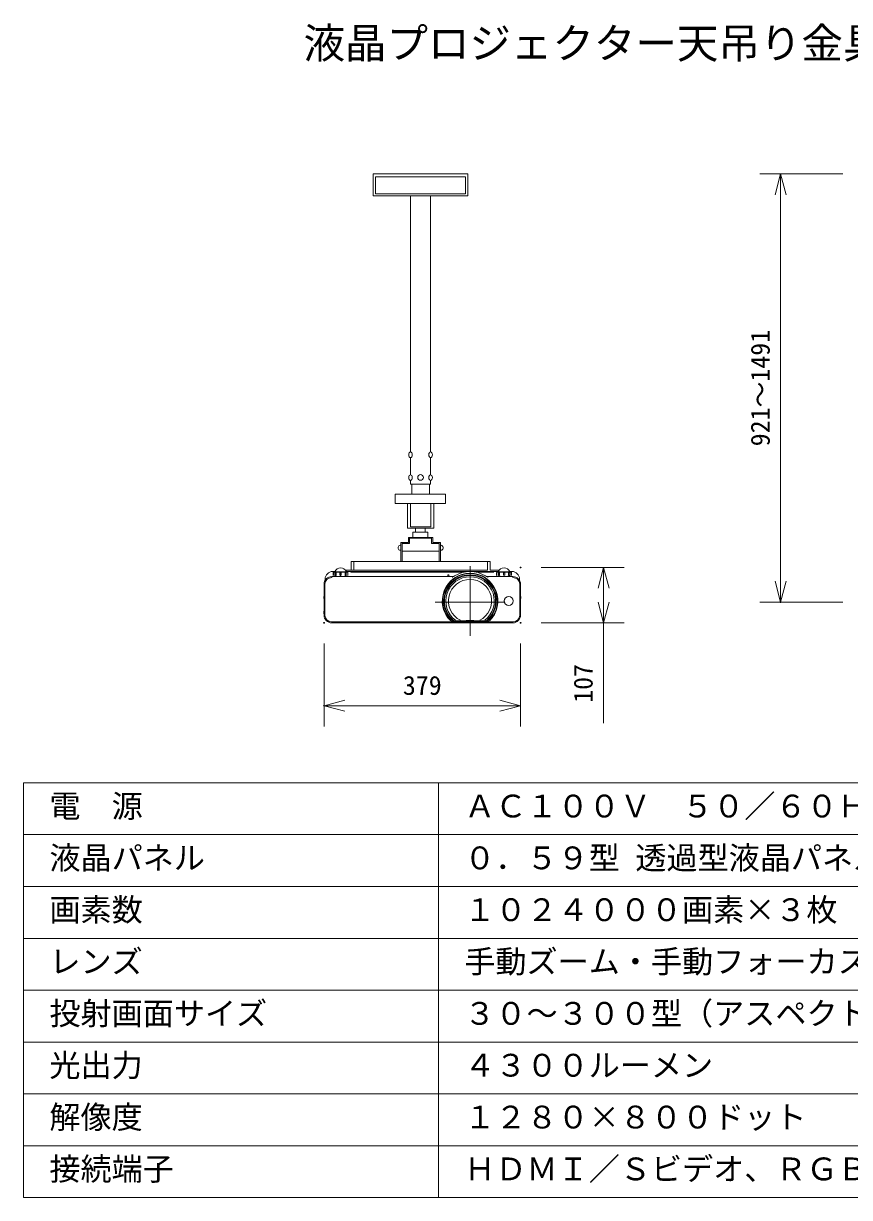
# Model space of a CAD drawing. Units: millimetres, scale not verified. Extents: x -63 to 62, y -56 to 57.
# Drawn here: x -62.5 to 17.1, y -56.5 to 56.7 of the extents above; entities that cross this region are included whole.
import ezdxf
from ezdxf.enums import TextEntityAlignment as Align

# ---------------------------------------------------------------- set-up
doc = ezdxf.new("R2010")
doc.units = ezdxf.units.MM
doc.header["$LTSCALE"] = 0.125
doc.header["$PDMODE"] = 32
doc.header["$PDSIZE"] = 0.0625
for name, color, linetype, lineweight in [('0-0_0', 7, 'Continuous', 9), ('0-1_WAKU', 1, 'Continuous', 18), ('0-3_GAIKEI', 7, 'Continuous', 9), ('0-6_SUNPO', 7, 'Continuous', 9), ('0-7_S1', 1, 'Continuous', 18)]:
    doc.layers.add(name, color=color, linetype=linetype, lineweight=lineweight)
doc.layers.add('0-2_MOJI1', color=7, linetype='Continuous')
doc.layers.add('0-5_DEFPOINTS', color=7, linetype='Continuous')
doc.styles.add('ＭＳ ゴシック', font='')
doc.styles.get('ＭＳ ゴシック').set_extended_font_data('MS Gothic')

# ---------------------------------------------------------------- blocks, each defined once
blk = doc.blocks.new('_OPEN30')
at = {"layer": '0-0_0'}
blk.add_line((0, 0), (-1, 0), dxfattribs=at)
blk.add_lwpolyline([(-1, 0.26795), (0, 0), (-1, -0.26795)], dxfattribs=at)
blk = doc.blocks.new('D8')
at = {"layer": '0-5_DEFPOINTS'}
for p in [(14.401, 44.8711), (6.401, 3.5818), (14.401, 3.5818)]:
    blk.add_point(p, dxfattribs=at)
at = {"layer": '0-6_SUNPO'}
for p, q in [((12.401, 44.8711), (4.401, 44.8711)), ((6.401, 42.8711), (6.401, 5.5818)), ((12.401, 3.5818), (4.401, 3.5818))]:
    blk.add_line(p, q, dxfattribs=at)
at = {"layer": '0-6_SUNPO', "xscale": 2, "yscale": 2}
for p, rotation in [((6.401, 44.8711), 90), ((6.401, 3.5818), 270)]:
    blk.add_blockref('_OPEN30', p, dxfattribs=dict(at, rotation=rotation))
at = {"layer": '0-6_SUNPO', "style": 'ＭＳ ゴシック'}
blk.add_text('921～1491', height=1.833, rotation=90, dxfattribs=at).set_placement((5.901, 18.6014), align=Align.BOTTOM_LEFT)
blk = doc.blocks.new('D7')
at = {"layer": '0-5_DEFPOINTS'}
for p in [(-37.6204, 1.5745), (-18.6704, 1.5745), (-37.6204, -6.4255)]:
    blk.add_point(p, dxfattribs=at)
at = {"layer": '0-6_SUNPO'}
for p, q in [((-37.6204, -0.4255), (-37.6204, -8.4255)), ((-18.6704, -0.4255), (-18.6704, -8.4255)), ((-20.6704, -6.4255), (-35.6204, -6.4255))]:
    blk.add_line(p, q, dxfattribs=at)
at = {"layer": '0-6_SUNPO', "xscale": 2, "yscale": 2, "rotation": 180}
blk.add_blockref('_OPEN30', (-37.6204, -6.4255), dxfattribs=at)
at = {"layer": '0-6_SUNPO', "xscale": 2, "yscale": 2}
blk.add_blockref('_OPEN30', (-18.6704, -6.4255), dxfattribs=at)
at = {"layer": '0-6_SUNPO', "style": 'ＭＳ ゴシック'}
blk.add_text('379', height=1.833, dxfattribs=at).set_placement((-30.0204, -5.9255), align=Align.BOTTOM_LEFT)
blk = doc.blocks.new('D6')
at = {"layer": '0-5_DEFPOINTS'}
for p in [(-18.6708, 6.9182), (-18.6708, 1.5682), (-10.6708, 1.5682)]:
    blk.add_point(p, dxfattribs=at)
at = {"layer": '0-6_SUNPO'}
for p, q in [((-16.6708, 6.9182), (-8.6708, 6.9182)), ((-10.6708, 4.9182), (-10.6708, 3.5682)), ((-16.6708, 1.5682), (-8.6708, 1.5682)), ((-10.6708, 1.5682), (-10.6708, -8.0985))]:
    blk.add_line(p, q, dxfattribs=at)
at = {"layer": '0-6_SUNPO', "xscale": 2, "yscale": 2}
for p, rotation in [((-10.6708, 6.9182), 90), ((-10.6708, 1.5682), 270)]:
    blk.add_blockref('_OPEN30', p, dxfattribs=dict(at, rotation=rotation))
at = {"layer": '0-6_SUNPO', "style": 'ＭＳ ゴシック'}
blk.add_text('107', height=1.833, rotation=90, dxfattribs=at).set_placement((-11.1708, -6.1402), align=Align.BOTTOM_LEFT)

msp = doc.modelspace()

# ---------------------------------------------------------------- linework, layer by layer
at = {"layer": '0-1_WAKU', "color": 4}
for p, q in [((-62.5145, -16.4985), (-62.5145, -56.4985)), ((-62.5145, -16.4985), (62.4855, -16.4985)), ((-22.5145, -16.4985), (-22.5145, -56.4985)), ((62.4855, -56.4985), (-62.5145, -56.4985))]:
    msp.add_line(p, q, dxfattribs=at)
at = {"layer": '0-1_WAKU'}
for p, q in [((-62.5145, -21.4985), (62.4855, -21.4985)), ((-62.5145, -26.4985), (62.4855, -26.4985)), ((-62.5145, -31.4985), (62.4855, -31.4985)), ((-62.5145, -36.4985), (62.4855, -36.4985)), ((-62.5145, -41.4985), (62.4855, -41.4985)), ((-62.5145, -46.4985), (62.4855, -46.4985)), ((-62.5145, -51.4985), (62.4855, -51.4985))]:
    msp.add_line(p, q, dxfattribs=at)
at = {"layer": '0-3_GAIKEI', "color": 1, "lineweight": 18}
for p, q in [((-22.4442, 5.8625), (-26.0124, 5.8625)), ((-32.6668, 3.5371), (-32.6668, 3.7613)), ((-32.638, 3.7613), (-32.6668, 3.7613)), ((-32.638, 3.5371), (-32.6668, 3.5371)), ((-32.6494, 3.5371), (-32.6494, 3.7613)), ((-32.4725, 3.8168), (-32.6402, 3.8168)), ((-32.638, 3.5371), (-32.638, 3.7613)), ((-32.3195, 3.4177), (-32.6369, 3.4177)), ((-31.3006, 3.8664), (-32.5942, 3.8664)), ((-32.5926, 3.4198), (-32.3195, 3.4198)), ((-32.4884, 3.7613), (-32.4884, 3.5371)), ((-32.383, 3.7613), (-32.4884, 3.7613)), ((-32.383, 3.5371), (-32.4884, 3.5371)), ((-32.4776, 3.7613), (-32.4776, 3.5371)), ((-32.4099, 3.5371), (-32.4099, 3.7613)), ((-31.9971, 3.8168), (-32.4022, 3.8168)), ((-32.383, 3.5371), (-32.383, 3.7613)), ((-32.3195, 3.4074), (-32.3195, 3.4198)), ((-32.0219, 3.7613), (-32.0219, 3.5371)), ((-31.8729, 3.7613), (-32.0219, 3.7613)), ((-31.8729, 3.5371), (-32.0219, 3.5371)), ((-31.9953, 3.7613), (-31.9953, 3.5371)), ((-31.9474, 3.8262), (-31.9474, 3.8664)), ((-31.9474, 3.4312), (-31.9474, 3.4717)), ((-31.8995, 3.5371), (-31.8995, 3.7613)), ((-31.4926, 3.8168), (-31.8977, 3.8168)), ((-31.8729, 3.5371), (-31.8729, 3.7613)), ((-31.5753, 3.4074), (-31.5753, 3.4198)), ((-31.5753, 3.4198), (-31.3022, 3.4198)), ((-31.2579, 3.4177), (-31.5753, 3.4177)), ((-31.5117, 3.7613), (-31.5117, 3.5371)), ((-31.4064, 3.7613), (-31.5117, 3.7613)), ((-31.4064, 3.5371), (-31.5117, 3.5371)), ((-31.4849, 3.7613), (-31.4849, 3.5371)), ((-31.2546, 3.8168), (-31.4223, 3.8168)), ((-31.4172, 3.5371), (-31.4172, 3.7613)), ((-31.4064, 3.5371), (-31.4064, 3.7613)), ((-31.2568, 3.7613), (-31.2568, 3.5371)), ((-31.2568, 3.7613), (-31.228, 3.7613)), ((-31.228, 3.5371), (-31.2568, 3.5371)), ((-31.2454, 3.7613), (-31.2454, 3.5371)), ((-31.2398, 3.8097), (-31.2453, 3.8097)), ((-31.228, 3.5371), (-31.228, 3.7613)), ((-30.9654, 3.4177), (-30.9654, 3.395)), ((-21.6029, 3.4177), (-30.9654, 3.4177)), ((-30.9504, 3.8097), (-30.9504, 3.8912)), ((-20.1875, 3.8097), (-30.9504, 3.8097)), ((-23.0445, 3.395), (-23.0445, 3.4099)), ((-22.8213, 3.4099), (-23.0445, 3.4099)), ((-22.9155, 3.395), (-22.9155, 3.4099)), ((-22.8213, 3.395), (-22.8213, 3.4099)), ((-21.5912, 3.551), (-21.6048, 3.395)), ((-21.5665, 3.5737), (-21.5192, 3.5737)), ((-21.4808, 3.395), (-21.4944, 3.551)), ((-21.1647, 3.4177), (-21.4828, 3.4177)), ((-21.1647, 3.4177), (-21.1647, 3.3057)), ((-20.9344, 3.421), (-20.9554, 3.4547)), ((-17.1698, 3.8097), (-18.7304, 3.8097)), ((-17.9835, 3.421), (-17.9625, 3.4547)), ((-17.1548, 3.4177), (-17.7533, 3.4177)), ((-17.7533, 3.3058), (-17.7533, 3.4177)), ((-17.1548, 3.4177), (-17.1548, 3.395)), ((-16.8634, 3.7613), (-16.8922, 3.7613)), ((-16.8922, 3.5371), (-16.8922, 3.7613)), ((-16.8634, 3.5371), (-16.8922, 3.5371)), ((-16.8749, 3.8097), (-16.8804, 3.8097)), ((-16.6978, 3.8168), (-16.8656, 3.8168)), ((-16.8634, 3.5371), (-16.8634, 3.7613)), ((-15.5192, 3.8659), (-16.8196, 3.8664)), ((-16.5449, 3.4198), (-16.818, 3.4198)), ((-16.6084, 3.7613), (-16.7138, 3.7613)), ((-16.7138, 3.7613), (-16.7138, 3.5371)), ((-16.6084, 3.5371), (-16.7138, 3.5371)), ((-16.2225, 3.8168), (-16.6275, 3.8168)), ((-16.6084, 3.5371), (-16.6084, 3.7613)), ((-16.0983, 3.7613), (-16.2473, 3.7613)), ((-16.2473, 3.7613), (-16.2473, 3.5371)), ((-16.0983, 3.5371), (-16.2473, 3.5371)), ((-15.718, 3.8168), (-16.1231, 3.8168)), ((-16.0983, 3.5371), (-16.0983, 3.7613)), ((-15.5276, 3.4198), (-15.8007, 3.4198)), ((-15.6318, 3.7613), (-15.7371, 3.7613)), ((-15.7371, 3.7613), (-15.7371, 3.5371)), ((-15.6318, 3.5371), (-15.7371, 3.5371)), ((-15.48, 3.8168), (-15.6477, 3.8168)), ((-15.6318, 3.5371), (-15.6318, 3.7613)), ((-15.4822, 3.7613), (-15.4534, 3.7613)), ((-15.4822, 3.7613), (-15.4822, 3.5371)), ((-15.4534, 3.5371), (-15.4822, 3.5371)), ((-15.4534, 3.5371), (-15.4534, 3.7613)), ((-33.4458, 2.6508), (-33.5351, 2.6508)), ((-33.4458, 2.6508), (-33.4458, -0.3261)), ((-32.7909, 3.3057), (-32.7909, 3.395)), ((-15.3293, 3.3057), (-15.3293, 3.395)), ((-14.6744, 2.6508), (-14.5851, 2.6508)), ((-14.6744, -0.3261), (-14.6744, 2.6508)), ((-33.55, 1.2665), (-33.55, 1.4898)), ((-33.5351, 1.4898), (-33.55, 1.4898)), ((-33.5351, 1.3955), (-33.55, 1.3955)), ((-33.5351, 1.2665), (-33.55, 1.2665)), ((-14.5851, 1.4898), (-14.5702, 1.4898)), ((-14.5851, 1.3955), (-14.5702, 1.3955)), ((-14.5851, 1.2665), (-14.5702, 1.2665)), ((-14.5702, 1.4898), (-14.5702, 1.2665)), ((-33.55, -0.2021), (-33.55, 0.046)), ((-33.5351, 0.046), (-33.55, 0.046)), ((-33.5351, -0.078), (-33.55, -0.078)), ((-33.5351, -0.2021), (-33.55, -0.2021)), ((-33.4458, -0.3261), (-33.5351, -0.3261)), ((-32.7909, -0.981), (-32.7909, -1.0704)), ((-32.7909, -0.981), (-15.3293, -0.981)), ((-21.321, -0.8831), (-21.2923, -0.8534)), ((-17.688, -0.876), (-21.2299, -0.876)), ((-21.2299, -0.876), (-21.2299, -0.876)), ((-21.2299, -0.9026), (-21.2299, -0.876)), ((-17.688, -0.9026), (-21.2299, -0.9026)), ((-19.8494, -0.8513), (-19.8491, -0.8489)), ((-19.8382, -0.8525), (-19.838, -0.85)), ((-19.838, -0.85), (-19.0799, -0.85)), ((-19.0799, -0.8525), (-19.0799, -0.85)), ((-19.0688, -0.8489), (-19.0685, -0.8513)), ((-17.688, -0.9026), (-17.688, -0.876)), ((-15.3293, -0.981), (-15.3293, -1.0704)), ((-14.6744, -0.3261), (-14.5851, -0.3261))]:
    msp.add_line(p, q, dxfattribs=at)
at = {"layer": '0-3_GAIKEI', "lineweight": 18}
for p, q in [((-32.4903, 3.8912), (-32.6916, 3.8912)), ((-16.7157, 3.8912), (-31.4045, 3.8912)), ((-15.4286, 3.8912), (-15.6299, 3.8912)), ((-33.5351, 2.6508), (-33.5351, -0.3261)), ((-33.4359, 3.147), (-33.4359, 3.0718)), ((-21.1647, 3.395), (-32.7909, 3.395)), ((-15.3293, 3.395), (-17.7533, 3.395)), ((-14.6843, 3.0718), (-14.6843, 3.147)), ((-14.5851, -0.3261), (-14.5851, 2.6508)), ((-32.7909, -1.0704), (-15.3293, -1.0704))]:
    msp.add_line(p, q, dxfattribs=at)
at = {"layer": '0-3_GAIKEI'}
for p, q in [((-19.459, 4.3933), (-19.459, -2.3068)), ((-16.1104, 0.9433), (-22.8076, 0.9433))]:
    msp.add_line(p, q, dxfattribs=at)
at = {"layer": '0-3_GAIKEI', "color": 1, "lineweight": 18}
for radius in [0.4292, 0.4267]:
    msp.add_circle((-15.7263, 1.0433), radius, dxfattribs=at)
at = {"layer": '0-3_GAIKEI', "lineweight": 18}
for centre, radius, start, end in [((-32.6916, 3.147), 0.7442, 90, 180), ((-31.9474, 3.635), 0.6035, 22.66152, 157.33848), ((-21.1647, 3.792), 0.3969, 270, 301.82168), ((-19.459, 1.0433), 2.838, 58.17832, 121.82168), ((-17.7533, 3.792), 0.3969, 238.17832, 270), ((-16.1728, 3.635), 0.6035, 22.66152, 157.33848), ((-15.4286, 3.147), 0.7442, 360, 90), ((-32.7909, 2.6508), 0.7442, 90, 180), ((-33.6343, 3.0718), 0.1985, 333.47465, 0), ((-15.3293, 2.6508), 0.7442, 0, 90), ((-14.4859, 3.0718), 0.1985, 180, 206.52535), ((-32.7909, -0.3261), 0.7442, 180, 270), ((-15.3293, -0.3261), 0.7442, 270, 0)]:
    msp.add_arc(centre, radius, start, end, dxfattribs=at)
at = {"layer": '0-3_GAIKEI', "color": 1, "lineweight": 18}
for centre, radius, start, end in [((-32.5924, 3.7613), 0.0744, 143.20231, 180), ((-32.5924, 3.5371), 0.0744, 180, 216.73327), ((-32.6916, 3.8357), 0.0496, 323.13025, 348.99034), ((-31.2032, 3.8357), 0.0496, 191.00966, 216.86975), ((-31.3024, 3.7613), 0.0744, 0, 36.79769), ((-31.3024, 3.5371), 0.0744, 323.26673, 0), ((-19.459, 1.0433), 2.6792, 314.027, 225.97321), ((-19.459, 1.0433), 2.6379, 314.02705, 225.97321), ((-19.459, 1.0433), 2.532, 311.54285, 228.45715), ((-19.459, 1.0433), 2.4667, 310.76008, 229.23992), ((-21.5665, 3.5488), 0.0248, 89.99993, 174.9992), ((-21.5192, 3.5488), 0.0248, 5.0008, 90.00007), ((-16.8178, 3.7613), 0.0744, 143.20231, 180), ((-16.8178, 3.5371), 0.0744, 180, 216.73327), ((-16.917, 3.8357), 0.0496, 323.13025, 348.99034), ((-15.4286, 3.8357), 0.0496, 191.00966, 216.86975), ((-15.5278, 3.7613), 0.0744, 0, 36.79769), ((-15.5278, 3.5371), 0.0744, 323.26673, 0), ((-32.7909, 2.6508), 0.6549, 90, 180), ((-19.459, 1.0433), 2.3393, 307.06883, 232.93117), ((-19.459, 1.0433), 2.0843, 296.64105, 243.35895), ((-15.3293, 2.6508), 0.6549, 0, 90), ((-32.7909, -0.3261), 0.6549, 180, 270), ((-15.3293, -0.3261), 0.6549, 270, 0)]:
    msp.add_arc(centre, radius, start, end, dxfattribs=at)
at = {"layer": '0-7_S1'}
for p, q in [((-19.6717, 42.2325), (-28.7848, 42.2325)), ((-28.7848, 40.1056), (-28.7848, 42.2325)), ((-28.5746, 41.9561), (-19.882, 41.9561)), ((-28.5746, 41.9561), (-28.5746, 40.3157)), ((-19.882, 41.9561), (-19.882, 40.3157)), ((-28.5746, 40.3157), (-19.882, 40.3157)), ((-25.1905, 15.4215), (-25.1905, 40.1167)), ((-23.2661, 15.4223), (-23.2661, 40.1167)), ((-25.1905, 13.2108), (-25.1905, 14.875)), ((-23.2661, 13.2116), (-23.2661, 14.8742)), ((-25.1905, 12.3129), (-25.1905, 12.6643)), ((-23.2661, 12.3129), (-23.2661, 12.6634)), ((-26.6832, 11.3311), (-21.8246, 11.3311)), ((-26.6832, 10.4592), (-26.6832, 11.3311)), ((-25.1905, 12.3129), (-23.2661, 12.3129)), ((-25.0845, 12.3129), (-25.0845, 11.3311)), ((-23.3721, 12.3129), (-23.3721, 11.3311)), ((-21.8246, 10.4592), (-21.8246, 11.3311)), ((-26.6832, 10.4592), (-21.8246, 10.4592)), ((-25.4958, 8.0676), (-25.4958, 10.4592)), ((-25.2037, 8.2013), (-25.2037, 10.4592)), ((-23.2528, 8.2013), (-23.2528, 10.4592)), ((-22.9608, 8.0676), (-22.9608, 10.4592)), ((-25.4958, 8.0676), (-22.9608, 8.0676)), ((-25.2037, 8.2013), (-23.2528, 8.2013)), ((-24.7146, 7.6711), (-24.7146, 8.0676)), ((-23.7932, 7.6711), (-23.7932, 8.0676)), ((-25.4059, 7.1723), (-23.0506, 7.1723)), ((-25.4059, 6.6736), (-25.4059, 7.1723)), ((-25.2833, 6.6023), (-25.2833, 7.0857)), ((-25.2833, 7.0857), (-23.1732, 7.0857)), ((-23.1732, 6.6023), (-23.1732, 7.0857)), ((-23.0506, 6.6736), (-23.0506, 7.1723)), ((-26.1349, 6.6736), (-25.4059, 6.6736)), ((-26.1349, 4.8378), (-26.1349, 6.6736)), ((-26.0124, 4.8378), (-26.0124, 6.6736)), ((-26.0124, 6.6023), (-25.2833, 6.6023)), ((-22.4442, 6.6023), (-23.1732, 6.6023)), ((-22.4442, 4.8378), (-22.4442, 6.6736)), ((-17.53, 4.8378), (-30.9265, 4.8378)), ((-30.9265, 4.8378), (-30.9265, 4.0048)), ((-30.6793, 4.8378), (-30.6793, 4.0048)), ((-17.53, 4.8378), (-17.53, 4.0048)), ((-31.4113, 4.0048), (-31.4113, 3.8912)), ((-16.7113, 4.0048), (-17.53, 4.0048))]:
    msp.add_line(p, q, dxfattribs=at)
for points in [[(-28.7848, 40.1056), (-19.6717, 40.1056), (-19.6717, 42.2325)], [(-23.5372, 7.1723), (-23.5372, 7.6711), (-24.9705, 7.6711), (-24.9705, 7.1723)], [(-22.3216, 4.8378), (-22.3216, 6.6736), (-23.0506, 6.6736)], [(-17.7773, 4.8378), (-17.7773, 4.0048), (-31.4113, 4.0048)], [(-16.7265, 4.0048), (-16.7265, 3.8912), (-31.4113, 3.8912)]]:
    msp.add_lwpolyline(points, dxfattribs=at)
msp.add_circle((-24.2289, 12.9593), 0.2698, dxfattribs=at)
for centre, start, end in [((-26.1584, 6.1701), 84.54252, 275.45748), ((-22.2982, 6.1701), 264.54252, 95.45748)]:
    msp.add_arc(centre, 0.2461, start, end, dxfattribs=at)
for centre in [(-25.2044, 15.1482), (-23.2622, 15.1482), (-25.2044, 12.9375), (-23.2622, 12.9375)]:
    msp.add_ellipse(centre, major_axis=(0, 0.2742), ratio=0.619048, dxfattribs=at)

# ---------------------------------------------------------------- block references
at = {"layer": '0-6_SUNPO'}
for name in ['D8', 'D6', 'D7']:
    msp.add_blockref(name, (4.0853, -2.6385), dxfattribs=at)

# ---------------------------------------------------------------- texts
at = {"layer": '0-2_MOJI1', "style": 'ＭＳ ゴシック'}
for s, height, p in [('液晶プロジェクター天吊り金具付', 2.933, (-35.5145, 52.5015)), ('電\u3000源', 2.199, (-60.0145, -20.4985)), ('ＡＣ１００Ｖ\u3000５０／６０Ｈｚ\u3000', 2.199, (-20.0145, -20.4985)), ('液晶パネル', 2.199, (-60.0145, -25.4985)), ('０．５９型 透過型液晶パネル ３原色方式', 2.199, (-20.0145, -25.4985)), ('画素数', 2.199, (-60.0145, -30.4985)), ('１０２４０００画素×３枚', 2.199, (-20.0145, -30.4985)), ('レンズ', 2.199, (-60.0145, -35.4985)), ('手動ズーム・手動フォーカスレンズ', 2.199, (-20.0145, -35.4985)), ('投射画面サイズ', 2.199, (-60.0145, -40.4985)), ('３０～３００型（アスペクト比１６：１０）', 2.199, (-20.0145, -40.4985)), ('光出力', 2.199, (-60.0145, -45.4985)), ('４３００ルーメン', 2.199, (-20.0145, -45.4985)), ('解像度', 2.199, (-60.0145, -50.4985)), ('１２８０×８００ドット', 2.199, (-20.0145, -50.4985)), ('接続端子', 2.199, (-60.0145, -55.4985)), ('ＨＤＭＩ／Ｓビデオ、ＲＧＢ、シリアル／ＬＡＮ', 2.199, (-20.0145, -55.4985))]:
    msp.add_text(s, height=height, dxfattribs=at).set_placement(p, align=Align.BOTTOM_LEFT)

doc.saveas('drawing.dxf')
